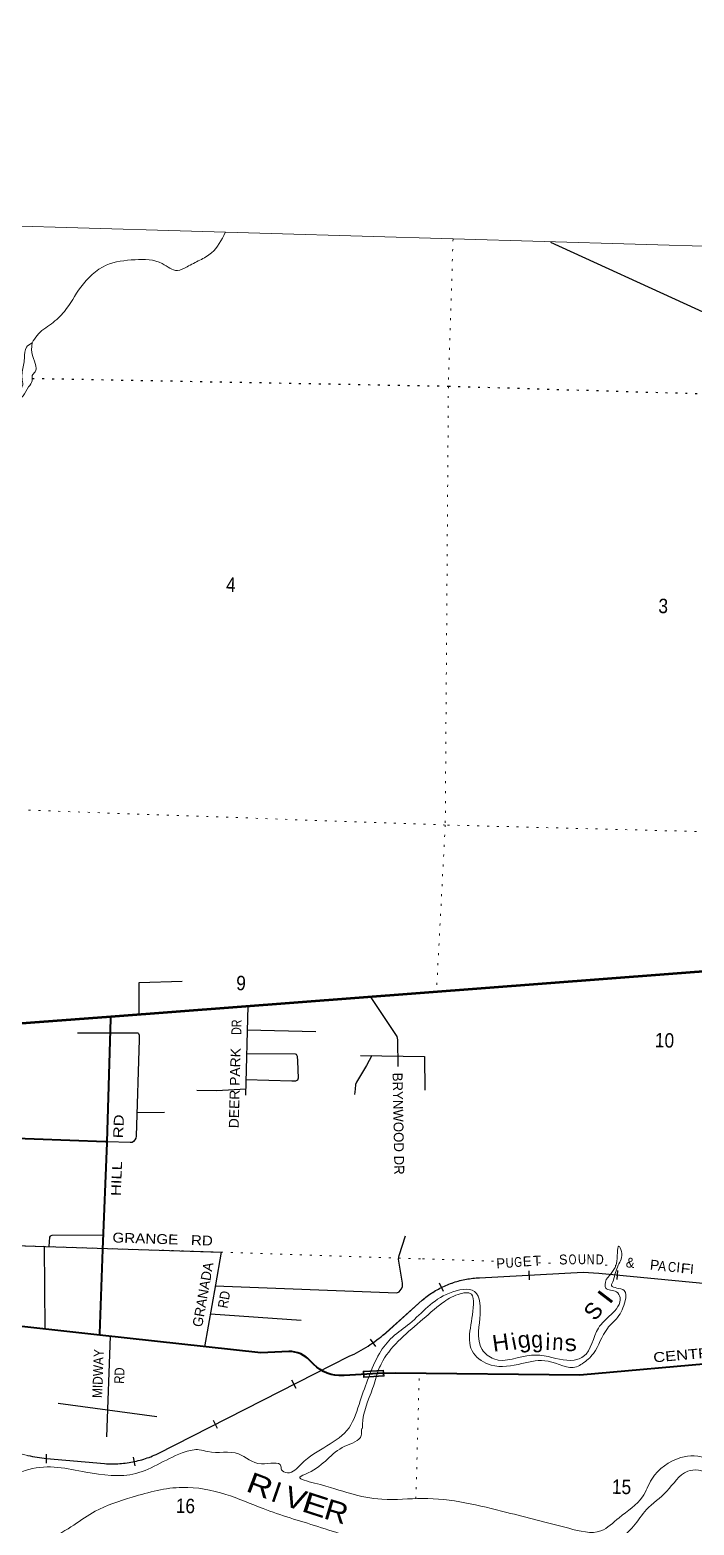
# Model space of a CAD drawing. Header units: feet. Extents: x -757852 to -501257, y -360805 to -170898.
# Drawn here: x -675518 to -667449, y -189060 to -170898 of the extents above; entities that cross this region are included whole.
import ezdxf
from ezdxf.enums import TextEntityAlignment as Align

# ---------------------------------------------------------------- set-up
doc = ezdxf.new("R2010")
doc.units = ezdxf.units.FT
doc.header["$LTSCALE"] = 80
doc.linetypes.add('DOTTED', pattern=[1.5, 0.3, -1.2])
for name, color, linetype, lineweight in [('20', 7, 'Continuous', 70), ('26', 7, 'Continuous', 40), ('27', 7, 'Continuous', 13), ('29', 7, 'Continuous', 25), ('34', 7, 'Continuous', 13), ('39', 7, 'Continuous', 13), ('4', 7, 'Continuous', 13), ('41', 7, 'Continuous', 13), ('6', 7, 'DOTTED', 25), ('61', 7, 'Continuous', 13), ('7', 7, 'DOTTED', 13)]:
    doc.layers.add(name, color=color, linetype=linetype, lineweight=lineweight)
doc.layers.add('30', color=7, linetype='Continuous')

msp = doc.modelspace()

# ---------------------------------------------------------------- linework, layer by layer
at = {"layer": '20'}
for p, q in [((-674533.82, -182881.11), (-665304.07, -182177.26)), ((-680113.28, -183306.59), (-674533.82, -182881.11))]:
    msp.add_line(p, q, dxfattribs=at)
at = {"layer": '26'}
for points in [[(-674578.7, -184404.91), (-674534.74, -182912.05), (-674533.82, -182881.11)], [(-674578.7, -184404.91), (-674600, -184404.12), (-675903.28, -184355.61)], [(-674667.32, -186751.9), (-674666.57, -186731.07), (-674630, -185714.05), (-674579, -184415.05), (-674578.7, -184404.91)], [(-671217.02, -187216.69), (-671077, -187209.05), (-668837, -187235.05), (-665380.71, -186926.24), (-665206.82, -186925.62), (-665033.82, -186943.19), (-664980.46, -186952.34), (-664465.63, -187055.19), (-664248.25, -187091.1), (-664028.32, -187104.09), (-663958.99, -187103.41), (-663750.33, -187084.45), (-663394.49, -187022.16), (-663047.1, -186923.01), (-662711.98, -186788.1), (-661535.28, -186196.5), (-661491.34, -186175.48), (-661456.15, -186162.98)], [(-674667.32, -186751.9), (-675796.38, -186626.45), (-675931.08, -186608.89), (-675988.12, -186595.65)], [(-671217.02, -187216.69), (-671701.05, -187243.11), (-671714.5, -187244.06), (-671763.14, -187244.25), (-671811.53, -187239.36), (-671859.14, -187229.43), (-671905.46, -187214.58), (-671949.97, -187194.98), (-671992.19, -187170.82), (-672031.65, -187142.39), (-672067.92, -187109.99), (-672144.6, -187032.69), (-672162.91, -187018.6), (-672194.33, -186998.41), (-672227.69, -186981.61), (-672262.63, -186968.39), (-672298.75, -186958.89), (-672335.67, -186953.23), (-672372.98, -186951.45), (-672713, -186969.05), (-674667.32, -186751.9)]]:
    msp.add_lwpolyline(points, dxfattribs=at)
at = {"layer": '29'}
for p, q in [((-672872.25, -182754.4), (-672898.35, -183836.86)), ((-672879.26, -183045.23), (-672044.64, -183065.92)), ((-674217.26, -184047.9), (-673882.74, -184045.48)), ((-675342.66, -185673.91), (-675338.16, -186677.36)), ((-673325.31, -186493.91), (-672222.36, -186569.19)), ((-674543.42, -186765.67), (-674586.34, -187986.08)), ((-675173.7, -187579.21), (-673974.18, -187739.56))]:
    msp.add_line(p, q, dxfattribs=at)
for points in [[(-669192.03, -173476.17), (-665685.07, -175078.86)], [(-674192.2, -182855.06), (-674189.89, -182467.25), (-673667.46, -182453.93)], [(-671384.87, -182640.98), (-671061.58, -183127.13), (-671052.05, -183167.64), (-671046.25, -183489.92)], [(-674939.95, -183081.91), (-674205.11, -183081.38), (-674198.64, -183087.29), (-674191.61, -183108.38), (-674191.55, -183159.83), (-674225.58, -184335.41), (-674231.71, -184358.87), (-674244.32, -184382.29), (-674258.38, -184398.7), (-674277.12, -184412.76), (-674301.75, -184414.65), (-674578.7, -184404.91)], [(-672886.15, -183330.69), (-672296.1, -183333.96), (-672283.37, -183341.6), (-672271.66, -183365.04), (-672268.87, -183424.85), (-672259.94, -183629.9), (-672268.16, -183654.94), (-672290.4, -183667.4), (-672336.87, -183668.75), (-672893.93, -183653.43)], [(-671364.2, -183357.63), (-671429.26, -183475.68), (-671550.2, -183679.87), (-671560.6, -183708.41), (-671566.91, -183763.36), (-671573.02, -183829.18)], [(-671499.72, -183355.4), (-670725.15, -183368.14), (-670722.08, -183776.34)], [(-672896.61, -183764.52), (-673248, -183783.68), (-673488.81, -183779.99)], [(-674623.1, -185538.39), (-675252.96, -185543.69), (-675271.7, -185550.72), (-675280.15, -185561.27), (-675285.79, -185675.76)], [(-673265.16, -186155.45), (-671061.42, -186238.17), (-671031.19, -186225.73), (-671007.77, -186195.26), (-670991.37, -186167.14), (-670991.48, -186122.37), (-671037.11, -185852.84), (-671038.22, -185831.96), (-671033.54, -185785.09), (-670955.05, -185545.38)], [(-675958.14, -185653.85), (-673193.93, -185743.94), (-673262.81, -186141.85), (-673396.18, -186893.14)]]:
    msp.add_lwpolyline(points, dxfattribs=at)
at = {"layer": '34', "lineweight": 25}
for p, q in [((-669447.44, -186080.85), (-669453.33, -185970.4)), ((-668385.62, -186076.07), (-668375.04, -185965.97)), ((-670493.96, -186222.62), (-670541.97, -186122.97)), ((-671316.64, -186892.05), (-671380.32, -186801.62)), ((-672284.58, -187399.85), (-672334.73, -187301.26)), ((-673239.03, -187888.37), (-673289.19, -187789.79)), ((-675317.8, -188308.1), (-675314.81, -188197.54)), ((-674238.32, -188341.79), (-674259.99, -188233.32))]:
    msp.add_line(p, q, dxfattribs=at)
at = {"layer": '34'}
for p, q in [((-671190.65, -186723.33), (-670752.29, -186328.73)), ((-675315, -188252.05), (-674610, -188314.05))]:
    msp.add_line(p, q, dxfattribs=at)
at = {"layer": '34', "lineweight": 25}
for points in [[(-674290.97, -188296.34), (-674268.47, -188292.13), (-674246.09, -188287.66), (-674223.67, -188282.67), (-674201.49, -188277.39), (-674179.28, -188271.6), (-674157.3, -188265.52), (-674135.3, -188259.06), (-674113.53, -188252.17), (-674091.87, -188244.89), (-674070.33, -188237.35), (-674048.86, -188229.26), (-674027.52, -188220.9), (-674006.41, -188212.14), (-673985.42, -188203.1), (-673969.15, -188195.65), (-672052.48, -187220.5), (-671638.96, -187010.11), (-671609.22, -186996.32), (-671580, -186981.95), (-671551.01, -186967.05), (-671521.99, -186951.74), (-671493.47, -186935.83), (-671465.35, -186919.48), (-671437.2, -186902.72), (-671409.55, -186885.35), (-671382.3, -186867.55), (-671355.1, -186849.16), (-671328.49, -186830.42), (-671302.02, -186811.34), (-671275.87, -186791.58), (-671250.3, -186771.46), (-671224.95, -186750.83), (-671199.93, -186729.93), (-671191.38, -186722.51), (-670753.01, -186327.9), (-670737.61, -186314.98), (-670722, -186302.49), (-670706.17, -186290.26), (-670690.1, -186278.12), (-670673.82, -186266.42), (-670657.42, -186255.05), (-670640.78, -186243.79), (-670623.92, -186232.95), (-670606.92, -186222.44), (-670589.62, -186212.13), (-670572.27, -186202.22), (-670554.77, -186192.49), (-670536.97, -186183.11), (-670519.14, -186174.14), (-670501.07, -186165.44), (-670482.94, -186156.98), (-670464.52, -186148.87), (-670446.12, -186141.09), (-670427.42, -186133.65), (-670408.75, -186126.55), (-670389.86, -186119.7), (-670370.92, -186113.28), (-670351.85, -186107.17), (-670332.71, -186101.32), (-670313.36, -186095.9), (-670293.95, -186090.72), (-670274.5, -186085.97), (-670254.98, -186081.46), (-670235.34, -186077.44), (-670215.65, -186073.67), (-670195.98, -186070.23), (-670176.17, -186067.13), (-670156.31, -186064.43), (-670136.32, -186062.08), (-670116.43, -186059.95), (-670096.42, -186058.33), (-670076.43, -186057.04), (-670056.34, -186055.99), (-670056.16, -186056), (-668798, -185988.95), (-668606.92, -185999.95), (-667299.66, -186125.57)], [(-675543.57, -188214.29), (-675515.44, -188220.64), (-675487.31, -188226.41), (-675459.05, -188231.67), (-675430.75, -188236.56), (-675402.21, -188240.81), (-675373.65, -188244.7), (-675345.08, -188247.99), (-675316.51, -188250.91), (-675314.94, -188250.95), (-674609.92, -188312.95), (-674587.03, -188314.43), (-674564.24, -188315.37), (-674541.42, -188315.92), (-674518.46, -188316.22), (-674495.58, -188315.99), (-674472.81, -188315.36), (-674449.89, -188314.47), (-674427.06, -188313.05), (-674404.34, -188311.23), (-674381.46, -188309.03), (-674358.8, -188306.42), (-674336.14, -188303.54), (-674313.43, -188300.14), (-674290.97, -188296.34)]]:
    msp.add_lwpolyline(points, dxfattribs=at)
at = {"layer": '34'}
for points in [[(-670056.16, -186057.1), (-668798, -185990.05), (-668607, -186001.05), (-667299.77, -186126.66)], [(-673968.67, -188196.64), (-672051.98, -187221.48), (-671638.48, -187011.1)]]:
    msp.add_lwpolyline(points, dxfattribs=at)
for centre, radius, start, end in [((-670009.92, -187203.45), 1147.28, 92.31014, 130.32132), ((-672416.48, -185308.02), 1872.37, 294.55194, 310.89665), ((-675168.87, -186608.98), 1649.55, 236.86285, 264.91772), ((-674518.12, -187005.67), 1311.6, 265.98279, 294.76599)]:
    msp.add_arc(centre, radius, start, end, dxfattribs=at)
at = {"layer": '39'}
for points in [[(-673145.3, -173359.57), (-673310.01, -173606.53), (-673453.57, -173694.62), (-673609.01, -173776.3), (-673725.07, -173820.96), (-673909.54, -173736.61), (-674240.03, -173689.93), (-674592.18, -173757.34), (-674900.2, -174023.47), (-675098.44, -174317.22), (-675256, -174467.29), (-675431.4, -174608.74), (-675490.55, -174699.49)], [(-675490.55, -174699.49), (-675558.49, -174749.7), (-675584.92, -174887.8), (-675595.52, -174970.02), (-675612.7, -175134.59), (-675604.9, -175207.32), (-675670.83, -175322.02), (-675743.48, -175458.66), (-675780.71, -175556.15), (-675767.02, -175568.67), (-675724.7, -175501.54), (-675601.05, -175342.35), (-675533.3, -175233.74), (-675490.79, -175160.59), (-675488.79, -175096.22), (-675455.26, -175052.98), (-675441.83, -175009.1), (-675474.38, -174891.29), (-675495.94, -174743.62), (-675490.55, -174699.49)], [(-668517.34, -186077.92), (-668390.66, -185881.68), (-668380.66, -185749.68), (-668362.66, -185671.68), (-668330.66, -185736.68), (-668371.66, -185904.68), (-668428.01, -186086.74)], [(-671402.04, -187263.32), (-671271, -186974.05), (-671113, -186777.05), (-670903, -186610.05), (-670422, -186241.05), (-670116, -186224.05), (-670053, -186550.05), (-670023, -186929.05), (-669882, -187042.05), (-669424, -186996.05), (-669221, -187014.05), (-668863, -187046.05), (-668797, -187014.05), (-668612, -186667.05), (-668457, -186503.05), (-668348, -186297.05), (-668391, -186227.05), (-668522, -186183.05), (-668517.23, -186075.45)], [(-668428.01, -186086.74), (-668451, -186149.05), (-668298, -186209.05), (-668287, -186335.05), (-668379, -186537.05), (-668502, -186671.05), (-668673, -186976.05), (-668807, -187100.05), (-668876, -187138.05), (-669221, -187069.05), (-669541, -187098.05), (-669914, -187117.05), (-670129, -186972.05), (-670130, -186376.05), (-670155, -186255.05), (-670314, -186258.05), (-670506, -186362.05), (-670778, -186589.05), (-671251, -187105.05), (-671286, -187182.05)], [(-671285.36, -187180.21), (-671354, -187402.05), (-671477, -187839.05), (-671482, -187885.05), (-671489.27, -187900.05)], [(-683887, -190082.05), (-683834, -190067.05), (-683946, -189986.05), (-684067, -189926.05), (-683955, -189931.05), (-683736, -190024.05), (-683412, -190160.05), (-683058, -190420.05), (-682857, -190729.05), (-682777, -190881.05), (-682796, -190922.05), (-682884, -190831.05), (-682924, -190736.05), (-682989, -190635.05), (-683053, -190676.05), (-682975, -190839.05), (-682735, -191254.05), (-682498, -191466.05), (-681975, -191526.05), (-681845, -191473.05), (-681582, -191138.05), (-680959, -190313.05), (-680570, -189976.05), (-679941, -189638.05), (-679389, -189380.05), (-678865, -189298.05), (-678557, -189269.05), (-678395, -189285.05), (-678051, -189162.05), (-677686, -188849.05), (-677084, -188435.05), (-676497, -188303.05), (-676244, -188317.05), (-676066, -188370.05), (-675973, -188356.05), (-675861, -188422.05), (-675530, -188385.05), (-674837, -188417.05), (-674232, -188433.05), (-673630, -188170.05), (-673460, -188145.05), (-673358, -188168.05), (-672983, -188195.05), (-672705, -188317.05), (-672468, -188346.05), (-672461, -188387.05), (-672390, -188425.05), (-672220, -188317.05), (-671641, -187877.05), (-671505, -187551.05), (-671402.04, -187263.32)], [(-671489.27, -187900.05), (-671492, -187970.05), (-671691, -188103.05), (-672139, -188426.05), (-672237, -188478.05), (-672060, -188549.05), (-671621, -188678.05), (-671241, -188746.05), (-670748, -188736.05), (-669725, -188906.05), (-668971, -189099.05), (-668581, -189130.05), (-668360, -188971.05), (-668075, -188716.05), (-667962, -188501.05), (-667609, -188240.05), (-667282, -188263.05), (-667010, -188386.05), (-666939, -188297.05), (-666906, -188051.05), (-666990, -187819.05), (-667116, -187584.05), (-667214, -187424.05), (-667171, -187411.05), (-667043, -187638.05), (-666913, -187877.05), (-666853, -188163.05), (-666923, -188366.05), (-666931, -188511.05), (-666664, -188595.05), (-666283, -188554.05), (-666037, -188384.05), (-665556, -188112.05), (-665335, -188114.05), (-665161, -188264.05), (-664996, -188276.05), (-664899, -188271.05), (-664979, -188323.05), (-665063, -188383.05), (-665050, -188617.05), (-665126, -188885.05), (-665534, -189445.05), (-665517, -189701.05), (-664875, -190097.05), (-664485, -190264.05), (-664331, -190292.05), (-664187, -190236.05), (-664085, -190184.05), (-663951, -190070.05), (-663812, -190063.05), (-663754, -189874.05), (-663652, -189748.05), (-663579, -189635.05), (-663412, -189447.05), (-663219, -189354.05), (-663165, -189390.05), (-663348, -189513.05), (-663490, -189622.05), (-663595, -189717.05), (-663699, -189968.05), (-663794, -190130.05), (-663910, -190127.05), (-664077, -190257.05), (-664237, -190321.05), (-664240, -190420.05), (-664028, -190538.05), (-663726, -190786.05), (-663425, -191103.05), (-663029, -191185.05), (-662708, -191275.05), (-662412, -191253.05), (-662174, -191010.05), (-662100, -190678.05), (-662099, -190437.05), (-662063, -190144.05), (-662117, -189782.05), (-662117, -189573.05), (-661933, -189538.05), (-661689, -189581.05), (-661472, -189589.05), (-661322, -189338.05), (-661314, -188915.05), (-661335, -188732.05), (-661198, -188657.05), (-660799, -188769.05), (-660401, -189060.05), (-660193, -189290.05), (-660156, -189422.05), (-659798, -189492.05), (-659381, -189595.05), (-659075, -189817.05), (-658899, -189985.05), (-658805, -190126.05), (-658864, -190107.05), (-659067, -189891.05), (-659333, -189689.05), (-659538, -189604.05)], [(-659538, -189604.05), (-659851, -189575.05), (-660134, -189501.05), (-660248, -189473.05), (-660460, -189576.05), (-660588, -189608.05), (-660531, -189542.05), (-660374, -189447.05), (-660270, -189386.05), (-660318, -189262.05), (-660514, -189059.05), (-660928, -188830.05), (-661183, -188766.05), (-661244, -188799.05), (-661222, -189137.05), (-661300, -189485.05), (-661500, -189669.05), (-661741, -189652.05), (-661982, -189639.05), (-662040, -189710.05), (-661978, -189919.05), (-661920, -190234.05), (-661966, -190646.05), (-662088, -191111.05), (-662319, -191370.05), (-662448, -191463.05), (-662608, -191432.05), (-662900, -191319.05), (-663233, -191288.05), (-663492, -191184.05), (-663813, -190875.05), (-664194, -190556.05), (-664481, -190409.05), (-665259, -190034.05), (-665476, -189887.05), (-665637, -189756.05), (-665584, -189246.05), (-665414, -189045.05), (-665239, -188749.05), (-665256, -188458.05), (-665373, -188310.05), (-665651, -188340.05), (-665979, -188558.05), (-666472, -188703.05), (-666746, -188732.05), (-666999, -188644.05), (-667396, -188391.05), (-667527, -188407.05), (-667781, -188650.05), (-668027, -188872.05), (-668418, -189241.05), (-668556, -189302.05), (-668434, -189388.05), (-667920, -189485.05), (-667081, -189775.05), (-666676, -190239.05), (-666375, -190529.05), (-666059, -190826.05), (-665987, -190913.05), (-666023, -191021.05), (-665925, -191182.05), (-665801, -191363.05), (-665816, -191391.05), (-665927, -191341.05), (-666028, -191202.05), (-666133, -191166.05), (-666205, -191156.05), (-666294, -191091.05), (-666229, -191337.05), (-665741, -192081.05), (-665403, -192228.05), (-665054, -192163.05), (-664819, -192253.05), (-664538, -192418.05), (-664176, -192547.05), (-663968, -192659.05), (-663660, -192785.05), (-663525, -192926.05), (-663161, -193069.05), (-662841, -193213.05), (-662525, -193280.05), (-662120, -193443.05), (-661873, -193547.05), (-661042, -193657.05), (-660177, -193517.05), (-660063, -193468.05), (-659777, -193430.05), (-659431, -193158.05), (-659025, -192574.05), (-658809, -192121.05), (-658578, -191727.05), (-658373.2, -191443.63)], [(-665001, -193008.05), (-665419, -192871.05), (-665613, -192735.05), (-665875, -192548.05), (-666011, -192442.05), (-666224, -192232.05), (-666677, -191563.05), (-666879, -191089.05), (-666984, -190595.05), (-667168, -190334.05), (-667654, -190038.05), (-668014, -189965.05), (-668355, -189945.05), (-668687, -189801.05), (-668856, -189754.05), (-668895, -189779.05), (-668852, -189899.05), (-668835, -190071.05), (-668886, -190172.05), (-668977, -190173.05), (-668969, -190105.05), (-668932, -190029.05), (-668987, -189815.05), (-669057, -189678.05), (-669319, -189543.05), (-670311, -189298.05), (-670802, -189286.05), (-671310, -189265.05), (-672020, -189078.05), (-672686, -188859.05), (-673139, -188687.05), (-673666, -188602.05), (-674274, -188721.05), (-674724, -188891.05), (-675314, -189233.05), (-675431, -189308.05), (-675359, -189378.05), (-675046, -189325.05), (-674701, -189307.05), (-674081, -189339.05), (-673822, -189298.05), (-673570, -189337.05), (-673401, -189471.05), (-673198, -189623.05), (-672968, -189876.05), (-672734, -190208.05), (-672505, -190491.05), (-672484, -190610.05), (-672495, -190648.05), (-672617, -190413.05), (-672920, -190088.05), (-673163, -189792.05), (-673385, -189608.05), (-673548, -189420.05), (-673711, -189359.05), (-673905, -189390.05), (-674096, -189449.05), (-674510, -189379.05), (-675042, -189410.05), (-675392, -189476.05), (-675754, -189542.05), (-676403, -189701.05), (-677093, -189780.05), (-677396, -189823.05), (-678322, -189911.05), (-678686, -189909.05), (-678894, -189967.05), (-679619, -190055.05), (-680094, -190360.05), (-680620, -190832.05), (-680736, -191018.05), (-680788, -191225.05), (-680809, -191390.05), (-680796, -191501.05), (-680733, -191414.05), (-680724, -191324.05), (-680731, -191191.05), (-680708, -191157.05), (-680689, -191265.05), (-680683, -191412.05), (-680727, -191499.05), (-680663, -191422.05), (-680586, -191272.05), (-680547, -191220.05), (-680545, -191325.05), (-680635, -191494.05), (-680735, -191624.05), (-680875, -191730.05), (-680674, -191961.05), (-680219, -192498.05), (-679654, -192929.05), (-679210, -193014.05), (-678898, -192807.05), (-678691, -192155.05), (-678634, -191505.05), (-678512, -190892.05), (-678452, -190675.05)]]:
    msp.add_spline(points, degree=3, dxfattribs=at)
at = {"layer": '4'}
msp.add_lwpolyline([(-751809.62, -170897.83), (-720494.9, -171910.43), (-689178.81, -172879.95), (-657861.41, -173806.4), (-626542.79, -174689.77), (-595222.97, -175530.05), (-563902.02, -176327.26), (-532580.01, -177081.38), (-501256.99, -177792.41), (-505285.46, -360804.74), (-536860.21, -360087.99), (-568433.95, -359327.81), (-600006.62, -358524.19), (-631578.15, -357677.16), (-663148.48, -356786.69), (-694717.56, -355852.8), (-726285.32, -354875.48), (-757851.71, -353854.74)], close=True, dxfattribs=at)
msp.add_lwpolyline([(-751809.62, -170897.83), (-720494.9, -171910.43), (-689178.81, -172879.95), (-657861.41, -173806.4), (-626542.79, -174689.77), (-595222.97, -175530.05), (-563902.02, -176327.26), (-532580.01, -177081.38), (-501256.99, -177792.41), (-505285.46, -360804.74), (-536860.21, -360087.99), (-568433.95, -359327.81), (-600006.62, -358524.19), (-631578.15, -357677.16), (-663148.48, -356786.69), (-694717.56, -355852.8), (-726285.32, -354875.48), (-757851.71, -353854.74)], close=True, dxfattribs=at)
at = {"layer": '6'}
msp.add_lwpolyline([(-675488.71, -175130.42), (-670434, -175225.05), (-665146, -175383.05), (-664739.1, -175395.15)], dxfattribs=at)
at = {"layer": '61'}
for p, q in [((-671470.16, -187191.56), (-671220.6, -187176.68)), ((-671220.6, -187176.68), (-671216.14, -187251.55))]:
    msp.add_line(p, q, dxfattribs=at)
for points in [[(-671216.14, -187251.55), (-671465.69, -187266.43), (-671470.16, -187191.56)], [(-671461.69, -187199.06), (-671228.1, -187185.14), (-671224.59, -187244.04)], [(-671224.6, -187244.04), (-671458.18, -187257.96), (-671461.69, -187199.06)]]:
    msp.add_lwpolyline(points, dxfattribs=at)
at = {"layer": '7'}
for p, q in [((-669337.85, -185874.39), (-669120.8, -185881.68)), ((-668527.88, -185901.59), (-668404.13, -185905.74)), ((-670789.41, -187278.67), (-670827.91, -188731.82))]:
    msp.add_line(p, q, dxfattribs=at)
for points in [[(-670377.91, -173441.29), (-670434, -175225.05), (-670472, -180556.05), (-670574.53, -182507.01)], [(-663157.95, -180759.39), (-665262, -180691.05), (-670472, -180556.05), (-675768, -180368.05), (-681120, -180196.05), (-685622, -180132.05), (-686840.49, -180091.92)], [(-681829.54, -185507.23), (-681314, -185516.05), (-675955, -185654.05), (-670748, -185827.05), (-669876.22, -185856.32)]]:
    msp.add_lwpolyline(points, dxfattribs=at)

# ---------------------------------------------------------------- texts
at = {"layer": '27', "width": 1.25}
for s, rotation, p in [('HILL     RD', 87.752, (-674414.38, -185065.29)), ('CENTRAL   PARK   DR', 5.106, (-667939.58, -187084.59))]:
    msp.add_text(s, height=120, rotation=rotation, dxfattribs=at).set_placement(p)
at = {"layer": '30'}
for s, rotation, width, p in [('DR', 88.619, 0.8, (-672950.76, -183106.58)), ('DEER PARK', 88.619, 1.05, (-672981.7, -184240.7)), ('GRANGE   RD', 358.133, 1.15, (-674516.53, -185626.31)), ('RD', 79.934, 0.9, (-673118.71, -186432.92)), ('MIDWAY', 87.986, 0.9, (-674641.09, -187518.44)), ('RD', 87.986, 0.85, (-674374.33, -187344.85))]:
    msp.add_text(s, height=120, rotation=rotation, dxfattribs=dict(at, width=width)).set_placement(p)
for s, rotation, p in [('BRYNWOOD DR', 271.031, (-671111.47, -183565.79)), ('GRANADA', 79.934, (-673426.08, -186661.07))]:
    msp.add_text(s, height=120, rotation=rotation, dxfattribs=at).set_placement(p)
at = {"layer": '34'}
for s, rotation, width, p in [('G', 3.051, 0.75, (-669583.56, -185923.64)), ('T', 3.051, 1.05, (-669353.84, -185907.66)), ('S', 3.051, 0.95, (-669035.9, -185893.99)), ('O', 3.051, 0.75, (-668922.58, -185892.44)), ('U', 3.051, 0.85, (-668808.02, -185891.06)), ('N', 359.705, 0.8, (-668706.99, -185891.07)), ('D', 359.511, 0.85, (-668596.38, -185892.93)), ('U', 3.051, 0.85, (-669686.87, -185933.2)), ('P', 354.511, 1.05, (-667933.55, -185959.89)), ('A', 354.511, 0.9, (-667842.13, -185972.25)), ('C', 354.511, 0.85, (-667722.12, -185983.87)), ('F', 354.511, 1.2, (-667557.85, -186002.94))]:
    msp.add_text(s, height=120, rotation=rotation, dxfattribs=dict(at, width=width)).set_placement(p, align=Align.CENTER)
for s, rotation, p in [('E', 3.051, (-669474.11, -185915.77)), ('P', 3.051, (-669795.22, -185939.09)), ('&', 354.511, (-668229.74, -185932.54)), ('I', 354.511, (-667646.72, -185988.88)), ('I', 354.511, (-667481.17, -186010.89))]:
    msp.add_text(s, height=120, rotation=rotation, dxfattribs=at).set_placement(p, align=Align.CENTER)
at = {"layer": '41'}
for s, height, rotation, width, p in [('l', 200, 52.524, 1.5, (-668444.34, -186350.85)), ('H', 200, 8.291, 1.05, (-669785.15, -186940.84)), ('g', 200, 9.389, 1.05, (-669500.63, -186903.54)), ('g', 200, 4.027, 0.95, (-669351.13, -186902.95)), ('n', 200, 356.891, 0.9, (-669108.09, -186934)), ('s', 200, 6.934, 1.05, (-668938.99, -186946.05)), ('R', 250, 339.215, 1.25, (-672766.06, -188696.68)), ('V', 250, 341.745, 1.15, (-672330.52, -188854.96)), ('E', 250, 342.206, 1.35, (-672088.59, -188933.26)), ('R', 250, 343.273, 1.15, (-671828.76, -189015.45))]:
    msp.add_text(s, height=height, rotation=rotation, dxfattribs=dict(at, width=width)).set_placement(p, align=Align.CENTER)
for s, height, rotation, p in [('S', 200, 49.781, (-668597.26, -186523.09)), ('i', 200, 11.118, (-669619.73, -186928.79)), ('i', 200, 358.923, (-669227.08, -186932.63)), ('I', 250, 340.903, (-672562.25, -188776.93))]:
    msp.add_text(s, height=height, rotation=rotation, dxfattribs=at).set_placement(p, align=Align.CENTER)
at = {"layer": '7', "width": 0.9}
for s, p in [('4', (-673137, -177722.05)), ('3', (-667885, -177981.05)), ('9', (-673013.75, -182561.35)), ('10', (-667928, -183255.05)), ('15', (-668449.68, -188679.25)), ('16', (-673748.29, -188910.55))]:
    msp.add_text(s, height=175, rotation=358.359, dxfattribs=at).set_placement(p)

doc.saveas('drawing.dxf')
